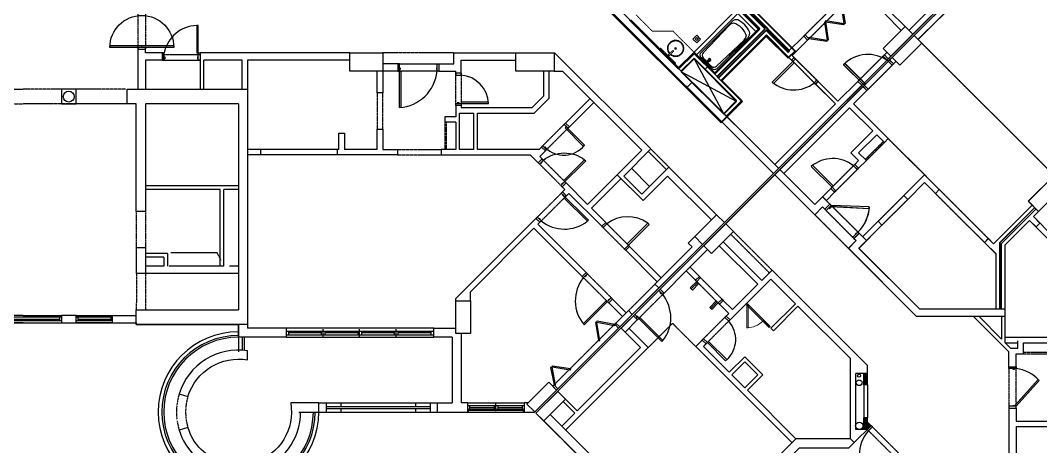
# Model space of a CAD drawing. Header units: millimetres. Extents: x 186805 to 449048, y 2167 to 51540.
# Drawn here: x 402353 to 430300, y 20583 to 32272 of the extents above; entities that cross this region are included whole.
import ezdxf

# ---------------------------------------------------------------- set-up
doc = ezdxf.new("R2010")
doc.units = ezdxf.units.MM
for name, pattern in [('BD$0$HIDDEN', [0.375, 0.25, -0.125]), ('HIDDEN', [0.375, 0.25, -0.125]), ('HIDDEN2', [0.1875, 0.125, -0.0625])]:
    doc.linetypes.add(name, pattern=pattern)
doc.layers.get('0').update_dxf_attribs({"linetype": 'CONTINUOUS'})
for name, color, linetype, lineweight in [('0-60x60-C', 3, 'CONTINUOUS', 13), ('0-AKL-P1 TILES', 8, 'CONTINUOUS', 13), ('0-akl-plasterline', 9, 'CONTINUOUS', 13), ('3117.NEW ID XR$0$BD$0$a-sanit', 30, 'CONTINUOUS', 5), ('3117.NEW ID XR$0$BD$0$NAK_FIXTURES', 4, 'CONTINUOUS', 18), ('A-Door shower', 3, 'CONTINUOUS', 9), ('BD$0$0-tiles', 9, 'CONTINUOUS', 5), ('BD$0$a-sanit', 30, 'CONTINUOUS', 5), ('BD$0$NAK_FIXTURES', 8, 'CONTINUOUS', 18), ('LINE 1 P1', 1, 'CONTINUOUS', 13), ('NAK_dim', 8, 'CONTINUOUS', 50)]:
    doc.layers.add(name, color=color, linetype=linetype, lineweight=lineweight)
for name, color, linetype in [('3117.NEW ID XR$0$A-HATCH', 8, 'CONTINUOUS'), ('A-ABOV', 1, 'HIDDEN2'), ('A-ABOVE DOOR', 1, 'HIDDEN2'), ('A-CONC-BLDG', 6, 'CONTINUOUS'), ('A-CORNICHE', 9, 'CONTINUOUS'), ('a-door', 4, 'CONTINUOUS'), ('A-FLORRAIL', 92, 'CONTINUOUS'), ('A-JOINT', 4, 'CONTINUOUS'), ('a-wall', 140, 'CONTINUOUS'), ('A-WIND', 4, 'CONTINUOUS'), ('ALAN', 6, 'CONTINUOUS'), ('FIRST FLR DRAINAGExref-(NID-R2)$0$TYPCAL FLR DRAINAGE_xref(NID-R1)$0$M-FLOOR DRAIN', 7, 'CONTINUOUS'), ('SANETARY', 1, 'CONTINUOUS'), ('txt1', 4, 'CONTINUOUS')]:
    doc.layers.add(name, color=color, linetype=linetype)
pattern_1 = [(45, (-640341.045, 627027.302), (-17.6776695, 17.6776695), [])]

# ---------------------------------------------------------------- blocks, each defined once
blk = doc.blocks.new('A$C7C4A1575')
at = {"layer": 'a-wall'}
h = blk.add_hatch(dxfattribs=at)
h.set_pattern_fill('ANSI31', color=8, scale=200, style=0)
h.set_pattern_definition(pattern_1)
h.paths.add_polyline_path([(23471, 30480), (23367, 30375), (23462, 30280), (23462, 30155), (23562, 30155), (23562, 30480)])
h = blk.add_hatch(dxfattribs=at)
h.set_pattern_fill('ANSI31', color=8, scale=200, style=0)
h.set_pattern_definition(pattern_1)
h.paths.add_polyline_path([(23562, 29255), (23462, 29255), (23462, 28940), (23562, 28940)])
at = {"layer": 'A-ABOV', "color": 8}
for p, q in [((23974, 25526), (24911, 24589)), ((18352, 23511), (22012, 19852)), ((21853, 23546), (22896, 22503)), ((36345, 22950), (35145, 22950)), ((36345, 22800), (35145, 22800)), ((43745, 21550), (46595, 21550)), ((49445, 21550), (46595, 21550)), ((43795, 21150), (46595, 21150)), ((49395, 21150), (46595, 21150)), ((34795, 20150), (36745, 20150))]:
    blk.add_line(p, q, dxfattribs=at)
blk.add_lwpolyline([(29472, 28231), (28808, 27567), (28171, 28203)], dxfattribs=at)
for radius in [1700, 1450]:
    blk.add_arc((40695, 30000), radius, 342.8954, 17.1046, dxfattribs=at)
at = {"layer": 'A-ABOVE DOOR', "color": 8}
for p, q in [((23367, 30375), (22589, 31153)), ((22695, 31259), (23473, 30481)), ((19395, 29890), (19395, 28760)), ((19595, 28760), (19595, 29890)), ((30356, 27559), (32088, 29292)), ((19195, 28400), (18445, 28400)), ((19195, 28360), (18445, 28360)), ((27938, 28182), (27231, 27475)), ((27337, 27369), (28044, 28076)), ((29040, 26739), (29769, 27467)), ((29288, 26491), (30016, 27220)), ((43245, 26200), (43245, 27200)), ((43494, 26200), (43495, 27200)), ((28072, 26280), (27415, 26938)), ((28178, 26386), (27521, 27044)), ((30447, 26901), (31176, 26173)), ((31282, 26279), (30553, 27008)), ((26083, 26110), (27144, 25049)), ((27215, 25120), (26154, 26180)), ((30638, 24801), (29981, 25459)), ((30744, 24907), (30087, 25565)), ((43245, 24500), (43245, 25500)), ((43495, 24500), (43495, 25500)), ((20155, 25243), (21499, 23900)), ((20262, 25349), (21605, 24006)), ((24637, 24439), (23838, 25238)), ((22362, 24168), (23069, 24875)), ((23697, 25096), (24496, 24297)), ((22468, 24062), (23175, 24769)), ((31712, 24067), (32440, 24795)), ((31818, 23961), (32547, 24689)), ((24366, 23974), (23709, 23316)), ((23815, 23210), (24472, 23868)), ((32485, 23166), (31829, 23825)), ((32379, 23060), (31722, 23719)), ((29401, 22786), (28906, 23281)), ((29472, 22857), (28977, 23352)), ((23497, 23104), (23002, 22609)), ((23525, 23076), (23030, 22581)), ((36345, 22950), (35145, 22950)), ((31632, 22181), (32290, 22839)), ((32396, 22733), (31738, 22075)), ((35005, 22050), (35005, 22800)), ((35045, 22050), (35045, 22800)), ((36345, 22800), (35145, 22800)), ((36745, 22245), (36745, 21245)), ((36895, 21245), (36895, 22245)), ((34595, 20710), (34595, 21590)), ((34745, 21590), (34745, 20710)), ((22754, 20453), (23482, 21181)), ((24885, 21008), (25550, 20344)), ((23730, 20934), (23002, 20205)), ((25479, 20273), (24815, 20938)), ((25529, 20223), (24815, 20937)), ((35205, 20650), (36335, 20650)), ((36341, 20450), (35205, 20450)), ((42775, 20350), (41745, 20350)), ((41745, 20201), (42775, 20200)), ((43245, 18200), (43245, 20050)), ((43445, 20050), (43445, 18200)), ((24115, 18809), (25105, 19799)), ((25211, 19693), (24221, 18703))]:
    blk.add_line(p, q, dxfattribs=at)
at = {"layer": 'A-ABOVE DOOR', "color": 8, "linetype": 'Continuous'}
for p, q in [((34421, 30000), (32881, 30000)), ((34421, 29750), (32881, 29750)), ((39383, 27950), (35343, 27950)), ((35343, 27700), (39383, 27700)), ((44145, 27550), (45145, 27550)), ((44145, 27550), (45145, 27550)), ((46595, 27550), (45545, 27550)), ((46595, 27550), (45545, 27550)), ((46595, 27550), (47645, 27550)), ((45145, 27350), (44145, 27350)), ((45145, 27350), (44145, 27350)), ((46595, 27350), (45545, 27350)), ((46595, 27350), (45545, 27350)), ((46595, 27350), (47645, 27350))]:
    blk.add_line(p, q, dxfattribs=at)
at = {"layer": 'A-CONC-BLDG', "color": 8}
blk.add_line((23935, 30731), (23829, 30837), dxfattribs=at)
for points in [[(28495, 33795), (28495, 34700), (28245, 34700), (28245, 33899), (25328, 30981), (23973, 30981), (23829, 30837), (23935, 30731), (25431, 30731)], [(31946, 29433), (31734, 29645), (32335, 30246), (32548, 30034)], [(32194, 29185), (32795, 29786), (32583, 29999), (31982, 29398)], [(34745, 26950), (34345, 26950), (34345, 27850), (34745, 27850)], [(27350, 24837), (27138, 25049), (27739, 25650), (27951, 25438)], [(27598, 24589), (28199, 25190), (27987, 25402), (27386, 24801)], [(18070, 23794), (18352, 23511), (19059, 24218), (18777, 24501)], [(22188, 19675), (21976, 19887), (22577, 20488), (22789, 20276)], [(32045, 20650), (33095, 20650), (33095, 20150), (32045, 20150)], [(22436, 19427), (23037, 20028), (22825, 20241), (22224, 19640)]]:
    blk.add_lwpolyline(points, close=True, dxfattribs=at)
for points in [[(40269, 31386), (40195, 31625, 0.329244), (38995, 30000), (38495, 30000), (38495, 29750), (39267, 29750, -0.377986)], [(41195, 31625), (41122, 31386, -0.248358), (42081, 30426), (42320, 30500, 0.248358)], [(42320, 29500), (42081, 29574, -0.377986), (40445, 28572), (40445, 28550), (40445, 28550), (40445, 28350), (40445, 28350), (40445, 28318, 0.370665)]]:
    blk.add_lwpolyline(points, format="xyb", close=True, dxfattribs=at)
for points in [[(40695, 21550), (43245, 21550), (43245, 24500), (43495, 24500), (43495, 21550), (43745, 21550), (43745, 21150), (40445, 21150), (40445, 27600), (43495, 27600), (43495, 27200), (40695, 27200)], [(40695, 21550), (40695, 27200)], [(43245, 25500), (43495, 25500), (43495, 26200)], [(43245, 25500), (43245, 26200), (43495, 26200)], [(27987, 25402), (27987, 25402)], [(27987, 25402), (27987, 25402)], [(37645, 20150), (36745, 20150), (36745, 20650)], [(36745, 20650), (37645, 20650), (37645, 20150)]]:
    blk.add_lwpolyline(points, dxfattribs=at)
at = {"layer": 'A-CORNICHE', "color": 8}
for radius in [2200, 2100, 2050]:
    blk.add_arc((40695, 30000), radius, 270, 180, dxfattribs=at)
at = {"layer": 'a-door', "color": 8, "lineweight": -3}
for p, q in [((31225, 27609), (30589, 26972)), ((30617, 26944), (31254, 27580)), ((27733, 27185), (27556, 27008)), ((27584, 26980), (27761, 27157)), ((27789, 27129), (27613, 26952)), ((27733, 27185), (27789, 27129)), ((27415, 26938), (27521, 27044)), ((27450, 26902), (27415, 26938)), ((27556, 27008), (27450, 26902)), ((27521, 27044), (27613, 26952)), ((30447, 26901), (30553, 27008)), ((30483, 26866), (30447, 26901)), ((30589, 26972), (30483, 26866)), ((30561, 26944), (30525, 26909)), ((30525, 26909), (30536, 26898)), ((30536, 26898), (30571, 26933)), ((30553, 27008), (30617, 26944)), ((30571, 26933), (30561, 26944)), ((28263, 26655), (28086, 26478)), ((28115, 26450), (28292, 26626)), ((28320, 26598), (28143, 26421)), ((28263, 26655), (28320, 26598)), ((28143, 26421), (28037, 26315)), ((28037, 26315), (28072, 26280)), ((28072, 26280), (28178, 26386)), ((28086, 26478), (28115, 26450)), ((28178, 26386), (28143, 26421)), ((28203, 26361), (28175, 26390)), ((31246, 26315), (31140, 26209)), ((31172, 26262), (31208, 26297)), ((31176, 26173), (31282, 26279)), ((31218, 26286), (31183, 26251)), ((31208, 26297), (31218, 26286)), ((31282, 26279), (31246, 26315)), ((31140, 26209), (31176, 26173)), ((31183, 26251), (31172, 26262)), ((31828, 23824), (31863, 23789)), ((31846, 23750), (31835, 23760)), ((31722, 23718), (31786, 23654)), ((31800, 23725), (31810, 23714)), ((31810, 23714), (31846, 23750)), ((32450, 23202), (32344, 23096)), ((32344, 23096), (32380, 23060)), ((32380, 23061), (32345, 23096)), ((32376, 23149), (32411, 23184)), ((32387, 23138), (32376, 23149)), ((32380, 23060), (32486, 23166)), ((32422, 23173), (32387, 23138)), ((32411, 23184), (32422, 23173)), ((42469, 19960), (42469, 20000)), ((42469, 20000), (44219, 20000)), ((42469, 19960), (44219, 19960)), ((43444, 20050), (43244, 20050)), ((43244, 20050), (43244, 20000)), ((43244, 20000), (43444, 20000)), ((43344, 20000), (43344, 19960)), ((43444, 20000), (43444, 20050)), ((44219, 19960), (44219, 20000)), ((24570, 19802), (24530, 19796)), ((24530, 19796), (24608, 19302)), ((24570, 19802), (24576, 19841)), ((24648, 19308), (24570, 19802)), ((25064, 19724), (24570, 19802)), ((24576, 19841), (25070, 19763)), ((25070, 19763), (25064, 19724)), ((25105, 19799), (25070, 19763)), ((25070, 19763), (25176, 19657)), ((25211, 19693), (25105, 19799)), ((25176, 19657), (25211, 19693)), ((24112, 19344), (24072, 19338)), ((24072, 19338), (24151, 18844)), ((24112, 19344), (24118, 19384)), ((24606, 19266), (24112, 19344)), ((24190, 18850), (24112, 19344)), ((24118, 19384), (24612, 19305)), ((24612, 19305), (24606, 19266)), ((24608, 19302), (24648, 19308))]:
    blk.add_line(p, q, dxfattribs=at)
at = {"layer": 'a-door', "color": 8, "linetype": 'Continuous', "lineweight": -3}
blk.add_line((31722, 23718), (31828, 23824), dxfattribs=at)
at = {"layer": 'a-door', "color": 8}
for points in [[(23473, 30481), (23438, 30517), (23331, 30410), (23367, 30375)], [(27888, 28133), (27853, 28097), (27959, 27991), (27995, 28027)], [(27231, 27475), (27266, 27510), (27372, 27404), (27337, 27369)], [(29981, 25460), (30017, 25424), (30123, 25530), (30088, 25566)], [(30639, 24802), (30604, 24837), (30710, 24944), (30745, 24908)], [(24472, 23868), (24437, 23833), (24331, 23939), (24366, 23974)], [(23815, 23210), (23850, 23246), (23744, 23352), (23709, 23316)], [(23730, 20934), (23695, 20898), (23447, 21146), (23482, 21181)], [(24886, 21008), (24921, 20972), (24851, 20902), (24815, 20937)], [(23002, 20205), (23037, 20241), (22789, 20488), (22754, 20453)], [(25544, 20350), (25508, 20385), (25438, 20315), (25473, 20279)]]:
    blk.add_lwpolyline(points, dxfattribs=at)
at = {"layer": 'a-door', "color": 8, "lineweight": -3}
for points in [[(19395, 29840), (19423, 29812), (18787, 29110), (18759, 29139)], [(19595, 29840), (19595, 29890), (19395, 29890), (19395, 29840)], [(19485, 29840), (19485, 29825), (19435, 29825), (19435, 29840)], [(31946, 29362), (31982, 29398), (32088, 29292), (32053, 29256)], [(32053, 29256), (32013, 29250), (32105, 28770), (32145, 28776)], [(19595, 28810), (19595, 28760), (19395, 28760), (19395, 28810)], [(19485, 28810), (19485, 28825), (19435, 28825), (19435, 28810)], [(31605, 28809), (31612, 28848), (32105, 28770), (32099, 28731)], [(30838, 28042), (30799, 28035), (30877, 27542), (30916, 27548)], [(30285, 27701), (30249, 27665), (30356, 27559), (30391, 27594)], [(29798, 27369), (29787, 27358), (29752, 27394), (29762, 27404)], [(30391, 27594), (30397, 27634), (30877, 27542), (30871, 27502)], [(29182, 26669), (29147, 26633), (29041, 26740), (29076, 26775)], [(29140, 26711), (29151, 26722), (29115, 26757), (29105, 26747)], [(23868, 25208), (23832, 25243), (23691, 25102), (23726, 25067)], [(23790, 25130), (23801, 25120), (23765, 25084), (23755, 25095)], [(32511, 24654), (32547, 24689), (32440, 24795), (32405, 24760)], [(32469, 24696), (32458, 24686), (32423, 24721), (32433, 24732)], [(24460, 24333), (24474, 24359), (23418, 24415), (23418, 24375)], [(24602, 24474), (24637, 24439), (24496, 24297), (24460, 24333)], [(24524, 24396), (24499, 24421), (24464, 24386), (24489, 24361)], [(31811, 24039), (31822, 24049), (31786, 24085), (31776, 24074)], [(31724, 22181), (31752, 22210), (31250, 22712), (31222, 22683)], [(32361, 22698), (32396, 22734), (32290, 22840), (32255, 22804)], [(32319, 22741), (32308, 22730), (32273, 22766), (32283, 22776)], [(31773, 22111), (31738, 22075), (31632, 22181), (31667, 22217)], [(31731, 22153), (31742, 22164), (31706, 22199), (31696, 22189)], [(34655, 21540), (34655, 21525), (34705, 21525), (34705, 21540)], [(34595, 20760), (34595, 20710), (34745, 20710), (34745, 20760)], [(35255, 20450), (35205, 20450), (35205, 20650), (35255, 20650)], [(42730, 20150), (42780, 20150), (42780, 20350), (42730, 20350)]]:
    blk.add_lwpolyline(points, close=True, dxfattribs=at)
at = {"layer": 'a-door', "color": 8}
for points in [[(27853, 28097), (27351, 28599), (27316, 28564), (27818, 28062)], [(30017, 25424), (29451, 24859), (29486, 24823), (30052, 25389)], [(24437, 23833), (25007, 23263), (24971, 23228), (24402, 23797)], [(23553, 21040), (24119, 20474), (24083, 20439), (23518, 21004)], [(25508, 20385), (26074, 20951), (26039, 20987), (25473, 20421)]]:
    blk.add_lwpolyline(points, close=True, dxfattribs=at)
at = {"layer": 'a-door', "color": 8, "lineweight": -3}
for points in [[(29734, 27433), (29706, 27404), (29069, 28041), (29098, 28069), (29840, 27326)], [(29840, 27326), (29875, 27362), (29769, 27468), (29734, 27433)], [(31747, 24102), (31776, 24131), (31139, 24767), (31111, 24739), (31854, 23996)], [(31854, 23996), (31818, 23961), (31712, 24067), (31747, 24102)], [(31786, 23654), (31214, 23082), (31185, 23111), (31863, 23789)], [(34595, 21540), (33845, 21540), (33845, 21500), (34595, 21500), (34595, 21590)], [(34595, 21590), (34745, 21590), (34745, 21540), (34595, 21540)], [(36285, 20650), (36245, 20650), (36245, 21650), (36285, 21650)], [(36285, 21650), (36285, 20450), (36335, 20450), (36335, 20650), (36285, 20650)], [(34655, 20760), (34655, 20775), (34705, 20775), (34705, 20760)], [(35255, 20560), (35270, 20560), (35270, 20610), (35255, 20610)], [(36285, 20560), (36270, 20560), (36270, 20610), (36285, 20610)], [(41800, 20350), (41800, 19400), (41840, 19400), (41840, 20150), (41750, 20150)], [(41750, 20200), (41750, 20350), (41800, 20350)], [(41800, 20260), (41815, 20260), (41815, 20310), (41800, 20310)], [(42730, 20260), (42715, 20260), (42715, 20310), (42730, 20310)]]:
    blk.add_lwpolyline(points, dxfattribs=at)
at = {"layer": 'a-door', "color": 8}
for centre, radius, start, end in [((22752, 31153), 935, 317.1433, 45.953), ((27830, 28012), 755, 132.9712, 221.6492), ((30036, 25571), 928, 233.7029, 307.7476), ((24418, 23967), 918, 231.8167, 309.9015), ((25485, 20254), 913, 49.784, 128.1072), ((23456, 21112), 920, 232.4826, 316.112)]:
    blk.add_arc(centre, radius, start, end, dxfattribs=at)
at = {"layer": 'a-door', "color": 8, "lineweight": -3}
for centre, radius, start, end in [((19491, 29776), 970, 221.0303, 264.3505), ((29871, 27411), 1018, 141.8753, 218.7011), ((24482, 24306), 1073, 134.8063, 175.9827), ((31769, 23966), 1018, 51.2989, 128.1247), ((31785, 22238), 718, 45.2744, 141.6187), ((34661, 21574), 816, 182.3687, 265.3847), ((36359, 20543), 1109, 93.8225, 174.4841), ((41816, 20331), 932, 271.4711, 348.7704)]:
    blk.add_arc(centre, radius, start, end, dxfattribs=at)
at = {"layer": 'a-door', "color": 8, "lineweight": -3, "extrusion": (0, 0, -1)}
blk.add_arc((-43344, 20000), 875, 180, 0, dxfattribs=at)
at = {"layer": 'a-door', "color": 8, "lineweight": -3}
blk.add_ellipse((30670, 26952), major_axis=(-15, 915), ratio=0.874199, start_param=3.926991, end_param=5.497787, dxfattribs=at)
at = {"layer": 'a-door', "color": 8, "lineweight": -3, "extrusion": (0, 0, -1)}
blk.add_ellipse((31775, 23595), major_axis=(818, 14), ratio=0.855412, start_param=0.812265, end_param=2.340757, dxfattribs=at)
at = {"layer": 'A-Door shower', "color": 8}
for p, q in [((26304, 27538), (26162, 27679)), ((26275, 27510), (26134, 27651)), ((26288, 27522), (26174, 27635)), ((26292, 27526), (26179, 27639))]:
    blk.add_line(p, q, dxfattribs=at)
for points in [[(26134, 27651), (26162, 27679), (26191, 27651), (26162, 27623)], [(26737, 27688), (26767, 27688), (26767, 27068), (26737, 27068)], [(26275, 27510), (26304, 27538), (26332, 27510), (26304, 27481)], [(26307, 27485), (26329, 27506), (26767, 27068), (26746, 27046)], [(26742, 27043), (26770, 27071), (26799, 27043), (26770, 27015)]]:
    blk.add_lwpolyline(points, close=True, dxfattribs=at)
blk.add_arc((26767, 27068), 620, 90, 135, dxfattribs=at)
at = {"layer": 'A-FLORRAIL', "color": 8}
for p, q in [((35445, 29750), (35445, 30000)), ((35845, 29900), (35845, 30000)), ((37895, 29900), (37895, 30000)), ((38295, 29750), (38295, 30000)), ((38495, 29750), (35245, 29750)), ((38295, 29900), (35445, 29900)), ((38295, 29850), (35445, 29850)), ((35845, 29750), (35845, 29850)), ((37895, 29750), (37895, 29850)), ((40545, 27950), (40545, 28300)), ((40595, 27950), (40595, 28300))]:
    blk.add_line(p, q, dxfattribs=at)
at = {"layer": 'A-JOINT', "color": 8}
for p, q in [((29146, 26633), (29875, 27361)), ((29182, 26597), (29910, 27326)), ((26007, 23493), (27350, 24837)), ((26042, 23458), (27386, 24801))]:
    blk.add_line(p, q, dxfattribs=at)
at = {"layer": 'a-wall', "color": 8}
for p, q in [((32335, 30246), (31236, 31346)), ((19395, 30400), (19395, 31300)), ((19595, 29890), (19595, 31250)), ((31059, 31169), (32159, 30069)), ((23829, 30837), (23367, 30375)), ((25537, 30837), (28171, 28203)), ((23471, 30480), (23785, 30480)), ((23562, 30480), (23562, 30155)), ((23785, 30480), (23785, 28940)), ((23935, 30731), (23935, 28535)), ((26757, 29405), (25431, 30731)), ((29472, 28231), (31734, 30494)), ((19395, 30250), (16875, 30250)), ((19395, 30400), (17844, 30400)), ((19395, 29890), (19395, 30250)), ((23367, 30375), (23462, 30280)), ((23367, 30375), (23462, 30280)), ((23367, 30375), (23462, 30280)), ((23367, 30375), (23462, 30280)), ((23462, 30280), (23462, 30155)), ((23785, 30280), (23785, 29130)), ((31487, 30034), (31840, 30388)), ((23462, 29255), (23462, 30155)), ((23462, 30155), (23562, 30155)), ((23562, 29255), (23562, 30155)), ((29684, 28231), (31416, 29963)), ((31734, 29645), (31416, 29963)), ((31805, 29716), (31487, 30034)), ((32583, 29999), (32584, 30000)), ((32875, 30000), (32584, 30000)), ((32875, 29750), (32875, 30000)), ((34415, 30000), (34415, 29750)), ((35245, 30000), (34415, 30000)), ((35245, 30000), (35245, 29750)), ((19595, 29890), (19395, 29890)), ((32759, 29750), (32875, 29750)), ((34415, 29750), (34595, 29750)), ((34595, 27850), (34595, 29750)), ((34845, 27950), (34845, 29750)), ((35245, 29750), (34845, 29750)), ((26333, 28981), (26757, 29405)), ((23462, 29255), (23462, 28940)), ((23462, 29255), (23562, 29255)), ((23562, 29255), (23562, 28940)), ((23462, 28940), (23462, 28725)), ((23462, 28940), (23785, 28940)), ((26828, 28486), (26333, 28981)), ((26828, 28486), (27252, 28910)), ((27959, 28203), (27252, 28910)), ((19395, 28760), (19395, 28400)), ((19595, 28760), (19395, 28760)), ((19595, 28760), (19595, 28350)), ((19595, 28660), (19595, 28660)), ((23462, 28725), (26078, 26110)), ((23462, 28725), (26078, 26110)), ((25370, 27099), (23935, 28535)), ((25370, 27099), (23935, 28535)), ((19195, 28400), (19195, 28100)), ((19395, 28400), (19195, 28400)), ((19345, 28250), (19345, 28050)), ((19552, 28250), (19345, 28250)), ((19552, 28250), (19695, 28105)), ((19595, 28350), (20564, 27381)), ((29472, 28231), (30002, 27701)), ((30214, 27701), (29684, 28231)), ((19695, 27950), (18295, 27950)), ((19195, 28100), (18445, 28100)), ((19695, 28100), (19345, 28100)), ((19695, 28105), (19695, 25419)), ((19795, 27381), (19795, 28004)), ((19795, 28004), (20408, 27381)), ((27888, 28133), (27959, 28203)), ((27995, 28027), (27888, 28133)), ((28171, 28203), (27995, 28027)), ((34845, 27950), (35343, 27950)), ((35343, 27950), (35343, 27700)), ((39383, 27950), (39383, 27700)), ((39383, 27950), (40695, 27950)), ((40695, 27950), (40695, 27600)), ((25370, 27099), (26042, 27771)), ((25441, 27029), (26113, 27701)), ((26113, 27701), (26042, 27771)), ((30108, 27807), (29769, 27467)), ((30214, 27701), (29875, 27361)), ((35343, 27700), (34745, 27700)), ((39383, 27700), (40445, 27700)), ((40445, 27600), (40445, 27700)), ((26113, 26357), (27231, 27475)), ((27337, 27369), (27231, 27475)), ((29875, 27361), (29769, 27467)), ((30249, 27665), (29910, 27326)), ((30016, 27220), (30356, 27559)), ((30356, 27559), (30249, 27665)), ((44145, 27550), (43495, 27550)), ((44145, 27550), (44145, 27350)), ((45545, 27550), (45145, 27550)), ((45145, 27550), (45145, 27350)), ((45545, 27350), (45545, 27550)), ((19695, 27381), (22119, 27381)), ((19695, 27181), (22036, 27181)), ((19795, 27181), (19795, 25378)), ((19845, 25357), (19845, 27181)), ((19945, 27181), (19945, 25666)), ((23706, 25512), (22036, 27181)), ((22119, 27381), (23989, 25512)), ((27160, 27192), (26466, 26498)), ((27415, 26938), (27160, 27192)), ((27337, 27369), (27266, 27298)), ((27521, 27044), (27266, 27298)), ((29910, 27326), (30016, 27220)), ((30447, 26901), (30073, 27276)), ((30553, 27008), (30179, 27382)), ((44145, 27350), (43495, 27350)), ((45145, 27350), (45545, 27350)), ((26113, 26357), (25441, 27029)), ((27521, 27044), (27415, 26938)), ((30553, 27008), (30447, 26901)), ((32547, 24689), (34745, 26888)), ((34345, 26950), (34345, 26700)), ((34745, 26950), (34745, 26888)), ((27949, 25435), (29146, 26633)), ((27987, 25402), (29182, 26597)), ((28433, 26132), (29040, 26739)), ((29146, 26633), (29040, 26739)), ((29182, 26597), (29288, 26491)), ((34345, 26700), (32603, 24958)), ((26360, 26392), (26078, 26110)), ((26360, 26392), (27421, 25332)), ((26466, 26498), (27527, 25438)), ((28072, 26280), (28178, 26386)), ((28327, 26025), (28072, 26280)), ((28433, 26132), (28178, 26386)), ((28270, 25473), (29288, 26491)), ((29981, 25459), (29118, 26322)), ((30087, 25565), (29224, 26428)), ((31176, 26173), (31282, 26279)), ((32603, 24958), (31282, 26279)), ((26113, 26145), (26078, 26110)), ((27845, 25544), (28433, 26132)), ((32497, 24852), (31176, 26173)), ((40695, 26200), (43245, 26200)), ((40695, 26000), (40945, 26000)), ((41095, 26000), (41095, 23900)), ((41095, 26000), (42595, 26000)), ((41195, 26000), (41195, 23900)), ((42645, 25650), (42645, 26000)), ((42745, 25750), (42745, 26000)), ((42745, 26000), (43245, 26000)), ((42745, 25750), (43245, 25750)), ((19945, 25666), (20262, 25349)), ((23069, 24875), (23706, 25512)), ((23776, 25299), (23989, 25512)), ((28270, 25473), (28376, 25367)), ((29981, 25459), (30087, 25565)), ((42645, 25650), (43245, 25650)), ((18388, 25173), (18918, 24642)), ((18423, 25349), (19024, 24748)), ((19795, 25378), (18847, 24430)), ((18883, 24395), (19845, 25357)), ((18953, 24324), (20014, 25385)), ((19024, 24748), (19695, 25419)), ((20014, 25385), (20155, 25243)), ((20155, 25243), (20262, 25349)), ((23600, 25193), (23175, 24769)), ((23697, 25096), (23494, 25299)), ((23838, 25238), (23697, 25096)), ((23838, 25238), (23776, 25299)), ((28376, 25367), (28199, 25190)), ((23175, 24769), (23069, 24875)), ((30744, 24907), (30638, 24801)), ((31648, 24003), (30744, 24907)), ((18777, 24501), (18918, 24642)), ((27739, 24731), (28941, 23529)), ((31027, 24412), (30638, 24801)), ((32497, 24852), (32440, 24795)), ((32440, 24795), (32547, 24689)), ((24637, 24439), (24496, 24297)), ((24637, 24439), (24699, 24377)), ((24699, 24377), (24911, 24589)), ((24911, 24589), (26007, 23493)), ((27598, 24589), (28906, 23281)), ((30214, 23599), (31027, 24412)), ((22362, 24168), (21903, 23708)), ((21903, 23496), (22468, 24062)), ((22468, 24062), (22362, 24168)), ((24366, 23974), (24593, 24200)), ((24911, 24306), (24472, 23868)), ((24699, 24094), (24496, 24297)), ((25865, 23352), (24911, 24306)), ((29613, 24200), (28941, 23529)), ((29613, 24200), (30320, 23493)), ((29648, 22821), (31133, 24306)), ((31722, 23718), (31133, 24306)), ((31648, 24003), (31712, 24067)), ((31818, 23961), (31712, 24067)), ((21499, 23900), (21605, 24006)), ((21499, 23900), (21903, 23496)), ((21605, 24006), (21903, 23708)), ((24472, 23868), (24366, 23974)), ((29648, 24024), (28906, 23281)), ((29931, 23316), (29436, 23811)), ((29648, 24024), (30143, 23529)), ((31828, 23824), (31722, 23718)), ((31755, 23897), (31818, 23961)), ((31828, 23824), (31755, 23897)), ((40695, 23900), (41095, 23900)), ((40695, 23800), (43245, 23800)), ((41195, 23900), (43245, 23900)), ((23588, 21075), (26007, 23493)), ((29401, 22786), (30143, 23529)), ((23497, 23104), (23709, 23316)), ((23624, 21040), (26042, 23458)), ((23815, 23210), (23709, 23316)), ((23709, 23104), (23815, 23210)), ((23956, 21655), (25759, 23458)), ((24345, 21549), (26007, 23210)), ((30833, 18384), (25901, 23316)), ((26042, 23458), (31116, 18384)), ((23709, 22892), (23497, 23104)), ((23921, 22892), (23709, 23104)), ((32445, 22995), (32290, 22839)), ((32379, 23060), (32485, 23166)), ((32379, 23060), (32445, 22995)), ((32702, 22950), (32485, 23166)), ((35145, 22950), (32702, 22950)), ((35145, 22800), (35145, 22950)), ((36345, 22950), (37995, 22950)), ((36345, 22800), (36345, 22950)), ((37995, 22950), (40095, 22950)), ((37995, 22800), (37995, 22950)), ((40095, 22950), (40445, 22950)), ((40095, 22800), (40095, 22950)), ((23214, 22397), (23709, 22892)), ((23320, 22291), (23921, 22892)), ((29401, 22786), (32037, 20150)), ((29468, 22854), (29468, 22854)), ((31820, 20650), (29648, 22821)), ((32396, 22733), (32290, 22839)), ((32396, 22733), (32446, 22783)), ((32446, 22783), (32463, 22800)), ((32463, 22800), (34145, 22800)), ((34145, 22800), (34145, 21800)), ((34245, 22800), (34245, 21800)), ((34245, 22800), (34645, 22800)), ((34645, 22800), (34645, 21800)), ((34745, 22800), (35145, 22800)), ((34745, 22050), (34745, 22800)), ((36745, 22800), (36345, 22800)), ((36745, 22245), (36745, 22800)), ((36895, 22800), (36895, 22245)), ((36895, 22800), (37795, 22800)), ((37795, 22350), (37795, 22800)), ((37945, 22800), (37945, 22350)), ((37945, 22800), (37995, 22800)), ((37995, 22800), (40095, 22800)), ((40095, 22800), (40445, 22800)), ((22896, 22503), (23002, 22609)), ((22896, 22503), (23850, 21549)), ((23214, 22397), (23002, 22609)), ((23956, 21655), (23320, 22291)), ((31632, 22181), (30960, 21510)), ((31738, 22075), (31632, 22181)), ((36895, 22245), (36745, 22245)), ((37945, 22350), (37795, 22350)), ((26908, 21460), (27333, 21885)), ((27050, 21460), (27403, 21814)), ((31066, 21404), (31738, 22075)), ((32195, 21401), (32594, 21800)), ((34145, 21800), (32594, 21800)), ((34645, 21800), (34245, 21800)), ((34745, 22050), (35045, 22050)), ((34745, 21590), (34745, 21900)), ((34745, 21900), (35045, 21900)), ((35045, 21900), (35045, 22050)), ((23482, 21181), (23850, 21549)), ((24885, 21008), (24345, 21549)), ((32345, 21339), (32656, 21650)), ((34595, 21650), (32656, 21650)), ((34595, 21590), (34595, 21650)), ((34595, 21590), (34745, 21590)), ((45145, 21550), (45145, 21150)), ((45545, 21550), (45145, 21550)), ((45545, 21150), (45545, 21550)), ((24274, 21478), (23730, 20934)), ((24274, 21479), (24815, 20938)), ((26908, 21460), (27474, 20895)), ((28217, 20294), (27050, 21460)), ((32195, 20650), (32195, 21401)), ((32345, 20650), (32345, 21339)), ((36745, 20650), (36745, 21245)), ((36745, 21245), (36895, 21245)), ((36895, 21245), (36895, 20650)), ((23482, 21181), (23588, 21075)), ((23624, 21040), (23730, 20934)), ((24885, 21008), (24815, 20938)), ((40445, 20350), (40445, 21150)), ((40595, 21150), (40595, 20350)), ((41645, 21151), (41645, 20350)), ((41745, 20150), (41745, 21151)), ((43245, 20350), (43245, 21150)), ((43445, 21150), (43445, 20050)), ((45145, 21150), (45545, 21150)), ((27473, 20895), (26236, 19658)), ((27544, 20825), (26236, 19516)), ((27579, 20789), (26271, 19481)), ((27650, 20718), (26413, 19481)), ((27545, 20824), (27580, 20789)), ((28217, 20152), (27651, 20718)), ((34595, 20710), (34745, 20710)), ((34595, 20710), (34595, 20350)), ((34745, 20710), (34745, 20650)), ((22683, 20382), (22754, 20453)), ((22860, 20347), (22754, 20453)), ((28217, 20294), (28570, 20647)), ((28217, 20152), (28641, 20576)), ((32045, 20650), (31820, 20650)), ((35205, 20650), (34745, 20650)), ((34795, 20450), (34795, 20150)), ((35205, 20450), (34795, 20450)), ((35205, 20450), (35205, 20650)), ((36335, 20650), (36745, 20650)), ((36335, 20450), (36335, 20650)), ((36335, 20450), (36745, 20450)), ((22789, 20276), (22860, 20347)), ((22896, 20311), (22825, 20241)), ((23002, 20205), (22896, 20311)), ((22931, 20134), (23002, 20205)), ((25529, 20223), (25105, 19799)), ((25544, 20350), (25473, 20279)), ((25529, 20223), (25473, 20279)), ((26236, 19658), (25544, 20350)), ((32045, 20150), (32037, 20150)), ((34595, 20350), (33095, 20350)), ((34795, 20150), (33095, 20150)), ((37645, 20350), (40445, 20350)), ((37645, 20150), (41745, 20150)), ((40600, 20350), (41645, 20350)), ((42775, 20350), (43245, 20350)), ((42775, 20350), (42775, 20150)), ((42775, 20150), (43245, 20150)), ((43245, 20150), (43245, 20050)), ((25211, 19693), (25636, 20117)), ((25529, 20011), (26625, 18915)), ((25600, 20081), (26766, 18915)), ((26236, 19516), (25636, 20117)), ((18936, 16634), (22082, 19781)), ((22188, 19675), (19042, 16528)), ((22224, 19640), (19077, 16493)), ((25105, 19799), (25211, 19693)), ((22330, 19533), (19183, 16387)), ((22401, 19463), (22896, 18968)), ((23002, 19074), (22542, 19533)), ((26837, 18915), (26271, 19481)), ((27495, 18399), (26413, 19481))]:
    blk.add_line(p, q, dxfattribs=at)
at = {"layer": 'a-wall', "color": 8, "lineweight": -3}
blk.add_line((43445, 20050), (43245, 20050), dxfattribs=at)
at = {"layer": 'a-wall', "color": 8}
blk.add_lwpolyline([(26828, 29335), (27181, 28981), (26828, 28628), (26474, 28981)], close=True, dxfattribs=at)
for centre, radius in [((23690, 30380), 100), ((23694, 29197), 80), ((23694, 29003), 41), ((45345, 21350), 150)]:
    blk.add_circle(centre, radius, dxfattribs=at)
at = {"layer": 'A-WIND', "color": 8}
for p, q in [((32875, 29930), (34415, 29930)), ((32875, 29930), (34415, 29930)), ((32925, 29830), (32925, 29930)), ((32925, 29830), (32925, 29930)), ((33595, 29830), (33595, 29930)), ((33595, 29830), (33595, 29930)), ((33645, 29980), (33645, 29780)), ((33645, 29980), (33645, 29780)), ((33695, 29830), (33695, 29930)), ((33695, 29830), (33695, 29930)), ((34365, 29830), (34365, 29930)), ((34365, 29830), (34365, 29930)), ((32875, 29830), (34415, 29830)), ((32875, 29830), (34415, 29830)), ((33595, 29880), (32925, 29880)), ((33595, 29880), (32925, 29880)), ((34365, 29880), (33695, 29880)), ((34365, 29880), (33695, 29880)), ((39393, 27880), (35343, 27880)), ((39393, 27780), (35343, 27780)), ((35428, 27780), (35428, 27880)), ((35428, 27830), (36328, 27830)), ((36328, 27780), (36328, 27880)), ((36378, 27930), (36378, 27730)), ((36428, 27780), (36428, 27880)), ((36428, 27830), (37328, 27830)), ((37328, 27780), (37328, 27880)), ((37378, 27930), (37378, 27730)), ((37428, 27780), (37428, 27880)), ((37428, 27830), (38328, 27830)), ((38328, 27780), (38328, 27880)), ((38378, 27930), (38378, 27730)), ((38428, 27780), (38428, 27880)), ((38428, 27830), (39328, 27830)), ((39328, 27780), (39328, 27880)), ((44145, 27500), (45145, 27500)), ((44145, 27400), (45145, 27400)), ((44195, 27400), (44195, 27500)), ((45095, 27450), (44195, 27450)), ((45095, 27400), (45095, 27500)), ((45545, 27500), (47645, 27500)), ((45545, 27400), (47645, 27400)), ((45595, 27400), (45595, 27500)), ((47595, 27450), (45595, 27450))]:
    blk.add_line(p, q, dxfattribs=at)
at = {"layer": 'ALAN', "color": 8}
for p, q in [((32584, 30000), (18900, 16316)), ((32895, 30000), (32584, 30000)), ((32895, 29950), (32895, 30000)), ((34395, 29950), (32895, 29950)), ((39045, 30000), (34395, 30000)), ((34395, 30000), (34395, 29950)), ((40695, 27600), (40695, 28350)), ((43495, 27600), (40695, 27600)), ((43495, 27550), (43495, 27600)), ((49695, 27550), (43495, 27550))]:
    blk.add_line(p, q, dxfattribs=at)
blk.add_lwpolyline([(9443, 35390), (2725, 28673, 2.414214), (2725, 26622), (4316, 25031), (4352, 25067), (5766, 23652), (5731, 23617), (7074, 22273), (7109, 22309), (8524, 20895), (8488, 20859), (9832, 19516), (9867, 19551), (11281, 18137), (11246, 18102), (12024, 17324), (13190, 18490), (17097, 14584), (32548, 30034), (31222, 31360)], format="xyb", dxfattribs=at)
at = {"layer": 'txt1', "color": 8}
for p, q in [((41231, 25728), (41285, 25635)), ((41231, 25728), (41285, 25635)), ((41285, 25635), (42554, 25635))]:
    blk.add_line(p, q, dxfattribs=at)
blk.add_solid([(41156, 25858), (41253, 25741), (41210, 25716)], dxfattribs=at)
blk.add_solid([(41156, 25858), (41253, 25741), (41210, 25716)], dxfattribs=at)
blk = doc.blocks.new('A$C32DD6ECA')
at = {"layer": '0-60x60-C', "color": 16, "xscale": 0.0418312498368323, "yscale": 0.0418312498368323, "zscale": 0.0418312498368323, "rotation": 180}
blk.add_blockref('A$C7C4A1575', (4397.1, 2202.6), dxfattribs=at)
blk = doc.blocks.new('A$C01635C6B')
at = {"layer": 'LINE 1 P1'}
for p, q in [((4699, 13171), (9349, 13171)), ((4899, 13171), (4899, 12971)), ((5299, 13171), (5299, 13096)), ((8749, 13171), (8749, 13096)), ((9149, 13171), (9149, 12971)), ((9349, 13171), (9624, 13171)), ((9349, 12921), (9349, 13171)), ((9624, 13171), (9624, 13365)), ((9624, 13365), (9874, 13365)), ((9874, 13365), (9874, 10671)), ((9349, 12971), (4699, 12971)), ((9149, 13096), (4899, 13096)), ((9149, 13046), (4899, 13046)), ((5274, 13046), (5274, 12971)), ((8749, 13046), (8749, 12971)), ((9624, 12921), (9349, 12921)), ((9624, 10671), (9624, 12921)), ((4198, 12571), (4198, 11121)), ((4298, 12571), (4298, 11121)), ((4098, 11121), (4098, 10671)), ((4348, 11121), (4098, 11121)), ((4348, 10671), (4348, 11121)), ((1198, 10671), (0, 10671)), ((0, 10671), (0, 10420)), ((1158, 10671), (798, 10671)), ((1158, 10420), (1158, 10671)), ((1198, 10621), (1198, 10671)), ((2178, 10651), (2178, 10450)), ((4048, 10671), (3198, 10671)), ((3198, 10671), (3198, 10621)), ((5984, 10651), (5984, 10450)), ((6984, 10651), (6984, 10450)), ((7984, 10651), (7984, 10450)), ((9524, 10671), (8989, 10671)), ((8989, 10420), (8989, 10671)), ((9574, 10671), (9574, 10671)), ((10175, 10671), (10175, 10270)), ((173, 5970), (173, 10420)), ((273, 5970), (273, 10420)), ((323, 5970), (323, 10420)), ((423, 5970), (423, 10420)), ((798, 10420), (1158, 10420)), ((1158, 10601), (3198, 10601)), ((1158, 10500), (3198, 10500)), ((3198, 10621), (1198, 10621)), ((1208, 10500), (1208, 10601)), ((2128, 10550), (1208, 10550)), ((2128, 10500), (2128, 10601)), ((2228, 10500), (2228, 10601)), ((3148, 10550), (2228, 10550)), ((3148, 10500), (3148, 10601)), ((3898, 5970), (3898, 10420)), ((4048, 5970), (4048, 10420)), ((4098, 5970), (4098, 10420)), ((4248, 10420), (4248, 5970)), ((8999, 10601), (4949, 10601)), ((8999, 10500), (4949, 10500)), ((5034, 10500), (5034, 10601)), ((5034, 10550), (5934, 10550)), ((5934, 10500), (5934, 10601)), ((6034, 10500), (6034, 10601)), ((6034, 10550), (6934, 10550)), ((6934, 10500), (6934, 10601)), ((7034, 10500), (7034, 10601)), ((7034, 10550), (7934, 10550)), ((7934, 10500), (7934, 10601)), ((8034, 10500), (8034, 10601)), ((8034, 10550), (8934, 10550)), ((8934, 10500), (8934, 10601)), ((9524, 10420), (8989, 10420)), ((9674, 10270), (9674, 5970)), ((9774, 10270), (9774, 5970)), ((9824, 10270), (9824, 5970)), ((9924, 9920), (9924, 10270)), ((10178, 9920), (9924, 9920)), ((10175, 9920), (10175, 9770)), ((9924, 9770), (10179, 9770)), ((9924, 6820), (9924, 9770)), ((10175, 6820), (9924, 6820)), ((10175, 6820), (10175, 6670)), ((9924, 6670), (9924, 5970)), ((10175, 6670), (9924, 6670)), ((2123, 5970), (573, 5970)), ((2123, 5220), (2123, 5970)), ((3098, 5970), (2123, 5970)), ((3098, 5970), (2123, 5970)), ((3798, 5970), (3098, 5970)), ((3098, 5820), (3098, 5970)), ((9524, 5970), (4348, 5970)), ((573, 5820), (1973, 5820)), ((1973, 5220), (1973, 5820)), ((3098, 5820), (3748, 5820)), ((2123, 5220), (1973, 5220)), ((1973, 3820), (1973, 5220)), ((2123, 5220), (2123, 3820)), ((3898, 5120), (3898, 5020)), ((4048, 5020), (4048, 5120)), ((4098, 5120), (4098, 5020)), ((4248, 5120), (4248, 5020)), ((174, 3119), (174, 4970)), ((274, 3219), (274, 4970)), ((324, 3269), (324, 4970)), ((424, 3369), (424, 4970)), ((3898, 5020), (4048, 5020)), ((3898, 3990), (3898, 5020)), ((4098, 5020), (4248, 5020)), ((4248, 5020), (4248, 3990)), ((9674, 4970), (9674, 3470)), ((9774, 4970), (9774, 3608)), ((9824, 3629), (9824, 4970)), ((9924, 4970), (9924, 4770)), ((10175, 4770), (9924, 4770)), ((10175, 4770), (10175, 4620)), ((9924, 4620), (9924, 3671)), ((10175, 4620), (9924, 4620)), ((3898, 3219), (3898, 3990)), ((4048, 3990), (3898, 3990)), ((4048, 3990), (4048, 569)), ((4248, 3990), (4098, 3990)), ((4098, 3990), (4098, 569)), ((4248, 3990), (4248, 3470)), ((1973, 3820), (1973, 3219)), ((2123, 3820), (1973, 3820)), ((2123, 3219), (2123, 3820)), ((11312, 2283), (9924, 3671)), ((1973, 3369), (424, 3369)), ((5599, 3470), (4248, 3470)), ((5599, 3470), (5599, 3319)), ((7074, 3470), (5599, 3470)), ((7003, 3470), (7003, 2669)), ((7574, 3470), (7003, 3470)), ((7574, 3470), (7574, 3319)), ((9474, 3470), (7574, 3470)), ((9474, 3470), (9474, 3319)), ((9674, 3470), (9474, 3470)), ((9774, 3608), (11064, 2319)), ((11100, 2354), (9824, 3629)), ((174, 3119), (974, 3119)), ((274, 3219), (1074, 3219)), ((1973, 3269), (324, 3269)), ((974, 1369), (974, 3119)), ((1074, 1369), (1074, 3219)), ((1124, 1369), (1124, 3219)), ((1124, 3219), (1973, 3219)), ((1224, 1369), (1224, 3119)), ((1224, 3119), (2203, 3119)), ((2123, 3219), (2203, 3219)), ((2123, 3219), (3133, 3219)), ((2194, 3219), (3134, 3219)), ((3134, 3119), (2194, 3119)), ((2203, 3119), (2203, 3219)), ((3134, 3119), (3134, 3219)), ((3899, 3219), (3134, 3219)), ((3134, 3119), (3898, 3119)), ((3898, 3119), (3898, 769)), ((4248, 3319), (4248, 769)), ((4248, 3319), (5149, 3319)), ((5149, 3319), (5149, 2469)), ((5299, 3319), (5599, 3319)), ((5299, 3319), (5299, 2619)), ((5559, 2619), (5559, 3319)), ((5599, 2619), (5599, 3319)), ((7574, 3319), (7153, 3319)), ((7153, 2669), (7153, 3319)), ((9474, 3319), (7574, 3319)), ((9922, 3319), (9474, 3319)), ((10993, 2248), (9922, 3319)), ((5299, 2619), (5599, 2619)), ((5599, 2619), (5599, 2319)), ((7003, 2669), (7153, 2669)), ((7003, 2669), (7003, 1669)), ((7153, 2669), (7153, 1669)), ((5149, 2469), (5449, 2469)), ((5449, 2469), (5449, 2319)), ((5449, 2319), (5599, 2319)), ((5449, 2319), (5449, 1389)), ((5599, 1389), (5599, 2319)), ((11170, 2425), (9515, 769)), ((11312, 2283), (9598, 569)), ((7003, 1669), (7153, 1669)), ((7003, 1069), (7003, 1669)), ((7153, 1669), (7153, 769)), ((703, 1269), (1923, 1269)), ((706, 1369), (973, 1369)), ((706, 1369), (706, 1269)), ((1123, 1369), (1073, 1369)), ((2023, 1369), (1223, 1369)), ((1923, 1269), (1923, 769)), ((2023, 1369), (2023, 769)), ((5449, 769), (5449, 1389)), ((5449, 1389), (5599, 1389)), ((5599, 1389), (5599, 1069)), ((5449, 1069), (5736, 1069)), ((5649, 869), (5649, 569)), ((5736, 869), (5649, 869)), ((5736, 869), (5736, 1069)), ((6866, 1069), (5736, 1069)), ((5736, 869), (6866, 869)), ((6866, 1069), (7153, 1069)), ((6866, 869), (6866, 1069)), ((6866, 869), (6953, 869)), ((6953, 869), (6953, 569)), ((706, 769), (4048, 769)), ((706, 769), (706, 569)), ((4048, 569), (706, 569)), ((4098, 769), (5449, 769)), ((5649, 569), (4098, 569)), ((6974, 569), (5649, 569)), ((9598, 569), (6953, 569)), ((7153, 769), (9515, 769))]:
    blk.add_line(p, q, dxfattribs=at)
at = {"layer": 'LINE 1 P1', "linetype": 'Continuous'}
for p, q in [((3198, 10671), (1158, 10671)), ((8989, 10671), (4949, 10671)), ((1158, 10420), (3198, 10420)), ((4949, 10420), (8989, 10420))]:
    blk.add_line(p, q, dxfattribs=at)
at = {"layer": 'LINE 1 P1', "lineweight": -3}
for p, q in [((1973, 5170), (1973, 5220)), ((1973, 5220), (2123, 5220)), ((2123, 5170), (1973, 5170)), ((2123, 5170), (2100, 5137)), ((2100, 5137), (2504, 4843)), ((2123, 5220), (2123, 5170)), ((2528, 4876), (2123, 5170)), ((2100, 4550), (2504, 4843)), ((2528, 4811), (2123, 4517)), ((2504, 4843), (2528, 4876)), ((2504, 4843), (2528, 4811)), ((2123, 4517), (2100, 4550)), ((2123, 4522), (2100, 4490)), ((2100, 4490), (2504, 4196)), ((2528, 4228), (2123, 4522)), ((2100, 3902), (2504, 4196)), ((2504, 4196), (2528, 4228)), ((2504, 4196), (2528, 4163)), ((2528, 4163), (2123, 3870)), ((1973, 3870), (1973, 3820)), ((2123, 3870), (1973, 3870)), ((1973, 3820), (2123, 3820)), ((2123, 3870), (2100, 3902)), ((2123, 3820), (2123, 3870))]:
    blk.add_line(p, q, dxfattribs=at)
at = {"layer": 'LINE 1 P1'}
for points in [[(4348, 12921), (4348, 12571), (4098, 12571), (4098, 13171), (4699, 13171), (4699, 12921)], [(3198, 10671), (3198, 10420), (4048, 10420), (4048, 10671)], [(4098, 10671), (4098, 10420), (4949, 10420), (4949, 10671)], [(173, 5970), (573, 5970), (573, 4970), (173, 4970)], [(3748, 5970), (3748, 5120), (4048, 5120), (4048, 5970)], [(4098, 5970), (4398, 5970), (4398, 5120), (4098, 5120)], [(9924, 5970), (9524, 5970), (9524, 4970), (9924, 4970)], [(4098, 4040), (3298, 4040), (3298, 4090), (4098, 4090)], [(2253, 3119), (2253, 2319), (2303, 2319), (2303, 3119)], [(5449, 1439), (4643, 1439), (4643, 1489), (5449, 1489)]]:
    blk.add_lwpolyline(points, close=True, dxfattribs=at)
for points in [[(3, 10420), (798, 10420), (798, 10671), (0, 10671)], [(10175, 10671), (9524, 10671), (9524, 10270), (10176, 10270)], [(3898, 5020), (3898, 4970), (4248, 4970), (4248, 5020)], [(3898, 3990), (3898, 4040), (4248, 4040), (4248, 3990)], [(2203, 3119), (2253, 3119), (2253, 3219), (2203, 3219)], [(3133, 3119), (3083, 3119), (3083, 3219), (3133, 3219)], [(5449, 2319), (5449, 2269), (5599, 2269), (5599, 2319)], [(5449, 1389), (5449, 1439), (5599, 1439), (5599, 1389)]]:
    blk.add_lwpolyline(points, dxfattribs=at)
at = {"layer": 'LINE 1 P1', "lineweight": -3}
for points in [[(5786, 1069), (5794, 1041), (6581, 1748), (6553, 1776)], [(5786, 869), (5736, 869), (5736, 1069), (5786, 1069)], [(5786, 979), (5821, 979), (5821, 1029), (5786, 1029)], [(6824, 979), (6809, 979), (6809, 1029), (6824, 1029)], [(6824, 869), (6874, 869), (6874, 1069), (6824, 1069)]]:
    blk.add_lwpolyline(points, close=True, dxfattribs=at)
at = {"layer": 'LINE 1 P1'}
for centre, radius, start, end in [((4218, 4057), 920, 97.4826, 181.112), ((2177, 3229), 913, 274.784, 353.1072), ((5558, 1358), 918, 96.8167, 174.9015)]:
    blk.add_arc(centre, radius, start, end, dxfattribs=at)
at = {"layer": 'LINE 1 P1', "lineweight": -3}
blk.add_arc((5751, 1073), 1073, 359.8063, 40.9827, dxfattribs=at)
blk = doc.blocks.new('BATH MIXER')
at = {"layer": 'NAK_dim'}
blk.add_hatch(color=1, dxfattribs=at).paths.add_polyline_path([(110, -18), (108, -18), (108, -36), (110, -36)])
at = {"layer": 'NAK_dim', "color": 1}
for p, q in [((108, -18), (108, -36)), ((110, -18), (110, -36))]:
    blk.add_line(p, q, dxfattribs=at)
for points in [[(-8, -18), (120, -18), (120, -36), (-8, -36)], [(0, -1), (24, -1), (24, -7), (0, -7)], [(6, -7), (17, -7), (17, -18), (6, -18)], [(109, -1), (85, -1), (85, -7), (109, -7)], [(102, -7), (91, -7), (91, -18), (102, -18)], [(114, -36), (116, -36), (116, -57), (114, -57)]]:
    blk.add_lwpolyline(points, close=True, dxfattribs=at)
for points in [[(46, -18), (46, -1), (62, -1), (62, -18)], [(62, -36), (62, -160), (46, -160), (46, -36)]]:
    blk.add_lwpolyline(points, dxfattribs=at)
blk = doc.blocks.new('A$C5C977968')
at = {"layer": '0-akl-plasterline'}
for p, q in [((8658, 0), (5006, 3652)), ((9528, 3132), (10694, 1966)), ((9895, 2369), (8679, 1153)), ((10496, 1768), (9895, 2369)), ((10694, 1966), (10496, 1768)), ((8679, 1153), (9245, 587)), ((9245, 587), (8658, 0))]:
    blk.add_line(p, q, dxfattribs=at)
at = {"layer": '3117.NEW ID XR$0$A-HATCH'}
blk.add_line((8481, 1329), (8658, 1153), dxfattribs=at)
at = {"layer": '3117.NEW ID XR$0$BD$0$a-sanit'}
for p, q in [((7915, 1937), (9110, 3132)), ((7986, 1867), (9181, 3062))]:
    blk.add_line(p, q, dxfattribs=at)
at = {"layer": '3117.NEW ID XR$0$BD$0$a-sanit', "linetype": 'BD$0$HIDDEN'}
for p, q in [((6329, 2959), (6776, 2511)), ((6776, 2511), (7342, 2511)), ((7342, 2511), (7915, 1937))]:
    blk.add_line(p, q, dxfattribs=at)
at = {"layer": '3117.NEW ID XR$0$BD$0$NAK_FIXTURES'}
blk.add_line((7331, 1982), (7352, 1961), dxfattribs=at)
for radius in [25, 15]:
    blk.add_circle((7410, 2040), radius, dxfattribs=at)
at = {"layer": 'a-wall'}
for p, q in [((8658, 21), (5016, 3663)), ((9718, 2567), (8658, 3627)), ((9718, 2567), (8658, 3627)), ((9860, 2567), (9294, 3132)), ((10532, 1966), (9365, 3132)), ((10532, 1966), (9365, 3132)), ((10673, 1966), (9506, 3132)), ((6148, 2814), (7491, 1471)), ((6148, 2814), (7491, 1471)), ((9718, 2567), (8481, 1329)), ((9718, 2567), (8481, 1329)), ((9718, 2567), (8481, 1329)), ((9718, 2567), (8481, 1329)), ((9860, 2567), (8552, 1259)), ((9895, 2531), (8587, 1223)), ((10496, 1930), (9895, 2531)), ((9895, 2390), (8658, 1153)), ((9895, 2390), (8658, 1153)), ((10496, 1789), (9895, 2390)), ((10496, 1789), (9895, 2390)), ((10496, 1789), (10673, 1966)), ((10532, 1966), (10496, 1930)), ((10532, 1966), (10496, 1930)), ((7915, 1895), (7491, 1471)), ((7915, 1895), (7491, 1471)), ((7915, 1754), (7562, 1400)), ((7915, 1895), (8481, 1329)), ((7915, 1754), (8729, 233)), ((7915, 1754), (9082, 587)), ((9082, 587), (7562, 1400)), ((7562, 1400), (8729, 233)), ((8552, 1259), (8587, 1223)), ((8658, 1153), (9224, 587)), ((9224, 587), (8658, 21)), ((9082, 587), (8729, 233))]:
    blk.add_line(p, q, dxfattribs=at)
at = {"layer": 'BD$0$0-tiles'}
for p, q in [((8593, 3650), (9676, 2567)), ((8596, 3653), (9682, 2567)), ((7491, 1508), (6184, 2814)), ((7491, 1508), (6184, 2814)), ((7491, 1513), (6190, 2814)), ((7491, 1513), (6190, 2814)), ((9676, 2567), (8481, 1372)), ((9682, 2567), (8481, 1366)), ((9685, 2558), (8490, 1363)), ((7915, 1937), (7491, 1513)), ((7915, 1937), (7491, 1513)), ((7915, 1932), (7491, 1508)), ((7915, 1932), (7491, 1508)), ((8481, 1372), (7915, 1937)), ((8481, 1366), (7915, 1932))]:
    blk.add_line(p, q, dxfattribs=at)
at = {"layer": 'BD$0$a-sanit', "linetype": 'BD$0$HIDDEN'}
blk.add_line((6776, 2511), (7342, 2511), dxfattribs=at)
at = {"layer": 'BD$0$NAK_FIXTURES', "linetype": 'HIDDEN'}
for p, q in [((6978, 2026), (7000, 2047)), ((7396, 1609), (6978, 2026)), ((7000, 2047), (7417, 1630)), ((7192, 1844), (7331, 1982)), ((7213, 1822), (7352, 1961)), ((7417, 1630), (7396, 1609))]:
    blk.add_line(p, q, dxfattribs=at)
for radius, start, end in [(225, 228.8226, 221.1774), (205, 229.1961, 220.8039)]:
    blk.add_arc((7410, 2040), radius, start, end, dxfattribs=at)
at = {"layer": 'FIRST FLR DRAINAGExref-(NID-R2)$0$TYPCAL FLR DRAINAGE_xref(NID-R1)$0$M-FLOOR DRAIN'}
for p, q in [((7883, 2296), (7989, 2403)), ((7883, 2296), (7989, 2403)), ((7989, 2190), (7883, 2296)), ((7989, 2190), (7883, 2296)), ((7989, 2403), (8095, 2296)), ((7989, 2403), (8095, 2296)), ((8095, 2296), (7989, 2190)), ((8095, 2296), (7989, 2190))]:
    blk.add_line(p, q, dxfattribs=at)
blk.add_circle((7990, 2297), 37.5, dxfattribs=at)
blk.add_circle((7990, 2297), 37.5, dxfattribs=at)
at = {"layer": 'SANETARY'}
for p, q in [((8956, 2780), (8107, 1930)), ((8881, 2671), (8168, 1916)), ((8501, 2290), (8584, 2379)), ((9286, 2267), (8530, 1554)), ((9395, 2342), (8545, 1492)), ((8904, 1887), (8993, 1970)), ((8107, 1789), (8205, 1691)), ((8403, 1492), (8305, 1591))]:
    blk.add_line(p, q, dxfattribs=at)
for points in [[(9365, 2751), (9117, 2998), (7986, 1867), (8234, 1619)], [(9365, 2751), (9612, 2503), (8481, 1372), (8234, 1619)]]:
    blk.add_lwpolyline(points, dxfattribs=at)
for centre in [(8320, 1723), (8325, 1735), (8338, 1740), (8338, 1723), (8338, 1706), (8350, 1735), (8350, 1711), (8355, 1723)]:
    blk.add_circle(centre, 4.28, dxfattribs=at)
for centre, radius, start, end in [((9069, 2668), 159, 74.4154, 135), ((8757, 2108), 797, 46.7912, 63.5672), ((9027, 2536), 199, 97.0165, 137.0978), ((8809, 2160), 606, 47.3577, 71.3533), ((8774, 2195), 606, 18.6467, 42.6423), ((8722, 2143), 797, 26.4328, 43.2088), ((8611, 2188), 150, 137.0978, 163.8191), ((8610, 2272), 110, 103.6704, 170.5252), ((8718, 2255), 182, 110.7836, 137.0978), ((9150, 2413), 199, 312.9022, 352.9835), ((9282, 2455), 159, 315, 15.5846), ((8886, 1996), 110, 279.4748, 346.3296), ((8869, 2104), 182, 312.9022, 339.2164), ((8177, 1860), 100, 135.0096, 225), ((8240, 1847), 100, 136.4389, 216.1804), ((8870, 2307), 880, 216.1804, 226.8255), ((8338, 1723), 36, 246.1128, 203.8872), ((8338, 1723), 24, 253.8369, 196.1631), ((8803, 1997), 150, 286.1809, 312.9022), ((8921, 2255), 880, 223.1745, 233.8196), ((8461, 1626), 100, 233.8196, 313.5611), ((8474, 1563), 100, 225, 314.9904)]:
    blk.add_arc(centre, radius, start, end, dxfattribs=at)
at = {"layer": 'SANETARY', "xscale": 1.080000000013662, "yscale": 1.080000000013662, "zscale": 1.080000000013662, "rotation": 134.9999999997271}
blk.add_blockref('BATH MIXER', (8275, 1577), dxfattribs=at)

msp = doc.modelspace()

# ---------------------------------------------------------------- block references
at = {"linetype": 'ByBlock', "xscale": 0.999860634786382, "yscale": 0.999860634786382, "zscale": 0.999860634786382, "rotation": 315.0000000000398}
msp.add_blockref('A$C01635C6B', (419716.2, 30534.3), dxfattribs=at)
at = {"layer": '0-60x60-C', "color": 16, "xscale": 23.90557308239969, "yscale": 23.90557308239969, "zscale": 23.90557308239969}
msp.add_blockref('A$C32DD6ECA', (343908.2, -1123), dxfattribs=at)
at = {"layer": '0-AKL-P1 TILES', "color": 1}
msp.add_blockref('A$C5C977968', (412891.1, 29463.8), dxfattribs=at)

doc.saveas('drawing.dxf')
